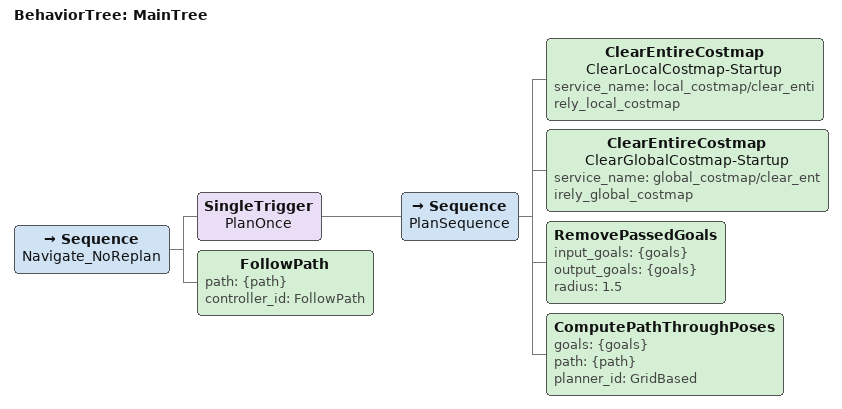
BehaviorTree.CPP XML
<?xml version="1.0"?>
<root main_tree_to_execute="MainTree">
  <BehaviorTree ID="MainTree">

    <Sequence name="Navigate_NoReplan">

      <!-- Execute this inner sequence only once -->
      <SingleTrigger name="PlanOnce">
        <Sequence name="PlanSequence">

          <!-- Clear costmaps ONCE so no stale obstacles remain -->
          <ClearEntireCostmap name="ClearLocalCostmap-Startup"
                              service_name="local_costmap/clear_entirely_local_costmap"/>

          <ClearEntireCostmap name="ClearGlobalCostmap-Startup"
                              service_name="global_costmap/clear_entirely_global_costmap"/>

          <!-- If you pass multiple waypoints, drop ones you’ve already reached -->
          <RemovePassedGoals input_goals="{goals}"
                             output_goals="{goals}"
                             radius="1.5"/>

          <!-- One-shot global plan through poses -->
          <ComputePathThroughPoses goals="{goals}"
                                   path="{path}"
                                   planner_id="GridBased"/>
        </Sequence>
      </SingleTrigger>

      <!-- Track the fixed path (CM will gate cmd_vel to zero if blocked) -->
      <FollowPath path="{path}" controller_id="FollowPath"/>

    </Sequence>

  </BehaviorTree>
</root>
